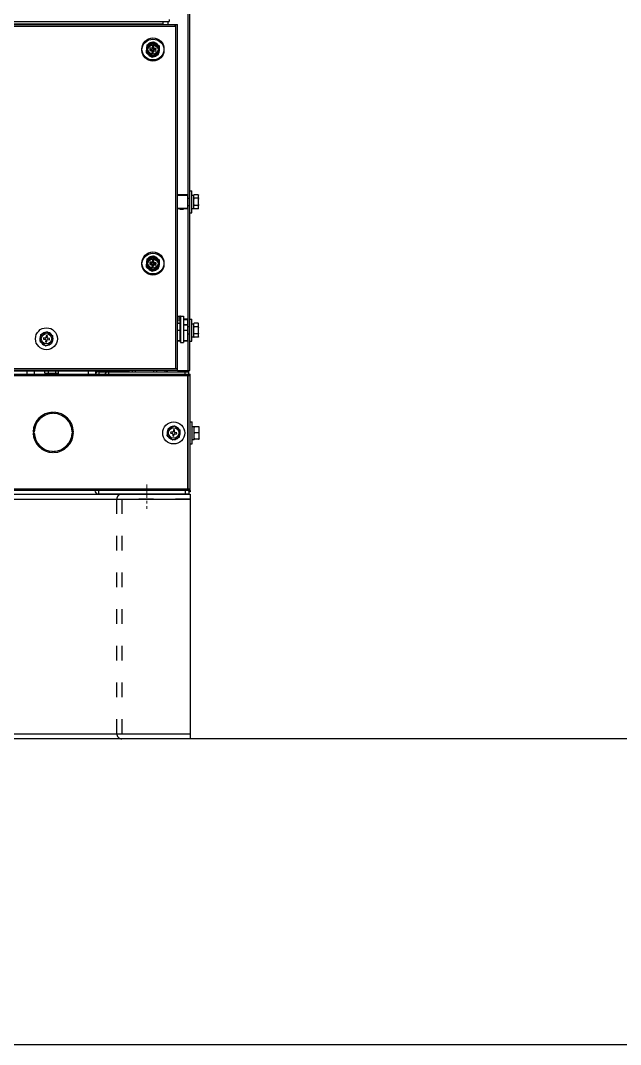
# Model space of a CAD drawing. Extents: x 59521 to 184406, y -1257 to 56672.
# Drawn here: x 91542 to 92033, y 13355 to 14192 of the extents above; entities that cross this region are included whole.
import ezdxf

# ---------------------------------------------------------------- set-up
doc = ezdxf.new("R2010")
doc.units = 0
doc.header["$MEASUREMENT"] = 0
doc.linetypes.add('ACAD_ISO03W100', pattern=[30, 12, -18])
doc.linetypes.add('CENTER', pattern=[50.8, 31.75, -6.35, 6.35, -6.35])
doc.layers.get('0').update_dxf_attribs({"linetype": 'CONTINUOUS'})
for name, color, linetype in [('2401-01144-S-M6-16HWM_0', 7, 'CONTINUOUS'), ('2403-00027_S-M6-0_0', 7, 'CONTINUOUS'), ('4212-73674_0', 7, 'CONTINUOUS'), ('4212-KH003_041_0', 7, 'CONTINUOUS'), ('4212-KH010_041_0', 7, 'CONTINUOUS'), ('4212-L0877_0', 7, 'CONTINUOUS'), ('4215-12269_10_0', 7, 'CONTINUOUS'), ('4215-12269_7_0', 7, 'CONTINUOUS'), ('4215-19365_1_0', 7, 'CONTINUOUS'), ('4215-19366_0', 7, 'CONTINUOUS'), ('4215-19371_3_0', 7, 'CONTINUOUS'), ('4215-19373_0', 7, 'CONTINUOUS'), ('4215-19374_0', 7, 'CONTINUOUS'), ('4215-19391_1_0', 7, 'CONTINUOUS'), ('4215-19404_1_0', 7, 'CONTINUOUS'), ('4215-19407_1_0', 7, 'CONTINUOUS'), ('CORNER_FITTING-2_041_0', 7, 'CONTINUOUS')]:
    doc.layers.add(name, color=color, linetype=linetype)
doc.layers.add('3中心线层', color=1, linetype='CENTER', lineweight=18)
doc.layers.add('THICK', color=7, linetype='CONTINUOUS', lineweight=0)

# ---------------------------------------------------------------- blocks, each defined once
blk = doc.blocks.new('A$C5A9F4CD4')
at = {"layer": '2401-01144-S-M6-16HWM_0', "color": 87, "linetype": 'Continuous'}
for p, q in [((707.05, 367.43), (712.34, 369.74)), ((707.05, 366.43), (712.34, 368.74)), ((712.34, 369.74), (716.99, 366.31)), ((712.34, 368.74), (716.99, 365.31)), ((706.41, 361.69), (707.05, 367.43)), ((706.41, 360.69), (707.05, 366.43)), ((706.41, 361.69), (711.06, 358.26)), ((706.41, 360.69), (711.06, 357.26)), ((709.27, 364.78), (709.16, 363.78)), ((709.16, 363.78), (710.65, 363.61)), ((709.27, 363.78), (709.16, 362.78)), ((709.16, 362.78), (710.65, 362.61)), ((710.76, 364.61), (709.27, 364.78)), ((710.76, 363.61), (709.27, 363.78)), ((711.09, 363.06), (710.92, 361.57)), ((711.09, 362.06), (710.92, 360.57)), ((710.92, 361.57), (711.92, 361.46)), ((710.92, 360.57), (711.92, 360.46)), ((711.06, 358.26), (716.35, 360.57)), ((711.48, 366.54), (711.31, 365.05)), ((711.48, 365.54), (711.31, 364.05)), ((712.48, 366.43), (711.48, 366.54)), ((712.48, 365.43), (711.48, 365.54)), ((711.92, 361.46), (712.09, 362.95)), ((711.92, 360.46), (712.09, 361.95)), ((712.31, 364.94), (712.48, 366.43)), ((712.31, 363.94), (712.48, 365.43)), ((712.64, 363.39), (714.13, 363.22)), ((712.64, 362.39), (714.13, 362.22)), ((714.24, 364.22), (712.75, 364.39)), ((714.24, 363.22), (712.75, 363.39)), ((714.13, 363.22), (714.24, 364.22)), ((714.13, 362.22), (714.24, 363.22)), ((716.35, 360.57), (716.99, 366.31)), ((716.35, 359.57), (716.99, 365.31)), ((711.06, 357.26), (716.35, 359.57)), ((741.9, 248), (743.5, 248)), ((741.9, 230), (741.9, 248)), ((741.9, 248), (743.5, 248)), ((743.5, 230), (743.5, 248)), ((743.5, 230), (743.5, 248)), ((743.5, 244.35), (745.1, 244.35)), ((743.5, 244.35), (745.1, 244.35)), ((745.1, 244.47), (745.37, 244.74)), ((745.1, 244.47), (745.37, 244.74)), ((745.1, 233.53), (745.1, 244.47)), ((745.1, 233.53), (745.1, 244.47)), ((748.8, 244.77), (745.4, 244.77)), ((748.8, 244.77), (745.4, 244.77)), ((748.83, 244.74), (749.1, 244.47)), ((748.83, 244.74), (749.1, 244.47)), ((749.1, 233.53), (749.1, 244.47)), ((749.1, 233.53), (749.1, 244.47)), ((740.2, 242), (741.9, 242)), ((740.2, 236), (741.9, 236)), ((748.8, 241.84), (745.4, 241.84)), ((748.8, 241.84), (745.4, 241.84)), ((748.8, 236.07), (745.4, 236.07)), ((748.8, 236.07), (745.4, 236.07)), ((741.9, 230), (743.5, 230)), ((741.9, 230), (743.5, 230)), ((743.5, 233.65), (745.1, 233.65)), ((743.5, 233.65), (745.1, 233.65)), ((745.1, 233.53), (745.4, 233.23)), ((745.1, 233.53), (745.4, 233.23)), ((748.8, 233.23), (745.4, 233.23)), ((748.8, 233.23), (745.4, 233.23)), ((749.1, 233.53), (748.8, 233.23)), ((749.1, 233.53), (748.8, 233.23)), ((707.05, 192.43), (712.34, 194.74)), ((707.05, 191.43), (712.34, 193.74)), ((712.34, 194.74), (716.99, 191.31)), ((712.34, 193.74), (716.99, 190.31)), ((706.41, 186.69), (707.05, 192.43)), ((706.41, 185.69), (707.05, 191.43)), ((706.41, 186.69), (711.06, 183.26)), ((706.41, 185.69), (711.06, 182.26)), ((709.27, 189.78), (709.16, 188.78)), ((709.16, 188.78), (710.65, 188.61)), ((709.27, 188.78), (709.16, 187.78)), ((709.16, 187.78), (710.65, 187.61)), ((710.76, 189.61), (709.27, 189.78)), ((710.76, 188.61), (709.27, 188.78)), ((711.09, 188.06), (710.92, 186.57)), ((711.09, 187.06), (710.92, 185.57)), ((710.92, 186.57), (711.92, 186.46)), ((710.92, 185.57), (711.92, 185.46)), ((711.06, 183.26), (716.35, 185.57)), ((711.06, 182.26), (716.35, 184.57)), ((711.48, 191.54), (711.31, 190.05)), ((711.48, 190.54), (711.31, 189.05)), ((712.48, 191.43), (711.48, 191.54)), ((712.48, 190.43), (711.48, 190.54)), ((711.92, 186.46), (712.09, 187.95)), ((711.92, 185.46), (712.09, 186.95)), ((712.31, 189.94), (712.48, 191.43)), ((712.31, 188.94), (712.48, 190.43)), ((712.64, 188.39), (714.13, 188.22)), ((712.64, 187.39), (714.13, 187.22)), ((714.24, 189.22), (712.75, 189.39)), ((714.24, 188.22), (712.75, 188.39)), ((714.13, 188.22), (714.24, 189.22)), ((714.13, 187.22), (714.24, 188.22)), ((716.35, 185.57), (716.99, 191.31)), ((716.35, 184.57), (716.99, 190.31)), ((741.9, 143), (743.5, 143)), ((741.9, 125), (741.9, 143)), ((741.9, 143), (743.5, 143)), ((743.5, 125), (743.5, 143)), ((743.5, 125), (743.5, 143)), ((740.2, 137), (741.9, 137)), ((743.5, 139.35), (745.1, 139.35)), ((743.5, 139.35), (745.1, 139.35)), ((745.1, 139.47), (745.37, 139.74)), ((745.1, 139.47), (745.37, 139.74)), ((745.1, 128.53), (745.1, 139.47)), ((745.1, 128.53), (745.1, 139.47)), ((748.8, 139.77), (745.4, 139.77)), ((748.8, 139.77), (745.4, 139.77)), ((748.8, 136.84), (745.4, 136.84)), ((748.8, 136.84), (745.4, 136.84)), ((748.83, 139.74), (749.1, 139.47)), ((748.83, 139.74), (749.1, 139.47)), ((749.1, 128.53), (749.1, 139.47)), ((749.1, 128.53), (749.1, 139.47)), ((619.41, 124.69), (620.05, 130.43)), ((619.41, 124.69), (620.05, 130.43)), ((620.05, 130.43), (625.34, 132.74)), ((620.05, 130.43), (625.34, 132.74)), ((622.27, 127.78), (622.16, 126.78)), ((622.27, 127.78), (622.16, 126.78)), ((622.16, 126.78), (623.65, 126.61)), ((622.16, 126.78), (623.65, 126.61)), ((623.76, 127.61), (622.27, 127.78)), ((623.76, 127.61), (622.27, 127.78)), ((624.09, 126.06), (623.92, 124.57)), ((624.09, 126.06), (623.92, 124.57)), ((624.48, 129.54), (624.31, 128.05)), ((624.48, 129.54), (624.31, 128.05)), ((625.48, 129.43), (624.48, 129.54)), ((625.48, 129.43), (624.48, 129.54)), ((624.92, 124.46), (625.09, 125.95)), ((624.92, 124.46), (625.09, 125.95)), ((625.31, 127.94), (625.48, 129.43)), ((625.31, 127.94), (625.48, 129.43)), ((625.34, 132.74), (629.99, 129.31)), ((625.34, 132.74), (629.99, 129.31)), ((625.64, 126.39), (627.13, 126.22)), ((625.64, 126.39), (627.13, 126.22)), ((627.24, 127.22), (625.75, 127.39)), ((627.24, 127.22), (625.75, 127.39)), ((627.13, 126.22), (627.24, 127.22)), ((627.13, 126.22), (627.24, 127.22)), ((629.35, 123.57), (629.99, 129.31)), ((629.35, 123.57), (629.99, 129.31)), ((740.2, 131), (741.9, 131)), ((743.5, 128.65), (745.1, 128.65)), ((743.5, 128.65), (745.1, 128.65)), ((745.1, 128.53), (745.4, 128.23)), ((745.1, 128.53), (745.4, 128.23)), ((748.8, 131.07), (745.4, 131.07)), ((748.8, 131.07), (745.4, 131.07)), ((748.8, 128.23), (745.4, 128.23)), ((748.8, 128.23), (745.4, 128.23)), ((749.1, 128.53), (748.8, 128.23)), ((749.1, 128.53), (748.8, 128.23)), ((619.41, 124.69), (624.06, 121.26)), ((619.41, 124.69), (624.06, 121.26)), ((623.92, 124.57), (624.92, 124.46)), ((623.92, 124.57), (624.92, 124.46)), ((624.06, 121.26), (629.35, 123.57)), ((624.06, 121.26), (629.35, 123.57)), ((741.9, 125), (743.5, 125)), ((741.9, 125), (743.5, 125)), ((608.7, 100.5), (608.7, 98)), ((614.7, 100.5), (614.7, 98)), ((626, 100.5), (626, 98)), ((632, 100.5), (632, 98)), ((658.7, 100.5), (658.7, 98)), ((664.7, 100.5), (664.7, 98)), ((626, 98), (626, 98.5)), ((632, 98), (632, 98.5)), ((742.2, 59), (743.8, 59)), ((742.2, 59), (743.8, 59)), ((743.8, 41), (743.8, 59)), ((743.8, 41), (743.8, 59)), ((723.41, 47.69), (724.05, 53.43)), ((723.41, 47.69), (724.05, 53.43)), ((724.05, 53.43), (729.34, 55.74)), ((724.05, 53.43), (729.34, 55.74)), ((726.27, 50.78), (726.16, 49.78)), ((726.27, 50.78), (726.16, 49.78)), ((727.76, 50.61), (726.27, 50.78)), ((727.76, 50.61), (726.27, 50.78)), ((728.48, 52.54), (728.31, 51.05)), ((728.48, 52.54), (728.31, 51.05)), ((729.48, 52.43), (728.48, 52.54)), ((729.48, 52.43), (728.48, 52.54)), ((729.31, 50.94), (729.48, 52.43)), ((729.31, 50.94), (729.48, 52.43)), ((729.34, 55.74), (733.99, 52.31)), ((729.34, 55.74), (733.99, 52.31)), ((731.24, 50.22), (729.75, 50.39)), ((731.24, 50.22), (729.75, 50.39)), ((733.35, 46.57), (733.99, 52.31)), ((733.35, 46.57), (733.99, 52.31)), ((743.8, 55.35), (745.4, 55.35)), ((743.8, 55.35), (745.4, 55.35)), ((745.4, 44.65), (745.4, 55.35)), ((745.4, 44.65), (745.4, 55.35)), ((749.1, 55.05), (745.7, 55.05)), ((749.1, 55.05), (745.7, 55.05)), ((749.4, 44.96), (749.4, 55.04)), ((749.4, 44.96), (749.4, 55.04)), ((723.41, 47.69), (728.06, 44.26)), ((723.41, 47.69), (728.06, 44.26)), ((726.16, 49.78), (727.65, 49.61)), ((726.16, 49.78), (727.65, 49.61)), ((728.09, 49.06), (727.92, 47.57)), ((728.09, 49.06), (727.92, 47.57)), ((727.92, 47.57), (728.92, 47.46)), ((727.92, 47.57), (728.92, 47.46)), ((728.06, 44.26), (733.35, 46.57)), ((728.06, 44.26), (733.35, 46.57)), ((728.92, 47.46), (729.09, 48.95)), ((728.92, 47.46), (729.09, 48.95)), ((729.64, 49.39), (731.13, 49.22)), ((729.64, 49.39), (731.13, 49.22)), ((731.13, 49.22), (731.24, 50.22)), ((731.13, 49.22), (731.24, 50.22)), ((743.8, 44.65), (745.4, 44.65)), ((743.8, 44.65), (745.4, 44.65)), ((749.1, 50.1), (745.7, 50.1)), ((749.1, 50.1), (745.7, 50.1)), ((749.1, 45.05), (745.7, 45.05)), ((749.1, 45.05), (745.7, 45.05)), ((749.1, 44.95), (745.7, 44.95)), ((749.1, 44.95), (745.7, 44.95)), ((742.2, 41), (743.8, 41)), ((742.2, 41), (743.8, 41))]:
    blk.add_line(p, q, dxfattribs=at)
for centre, radius in [((711.7, 364), 9), ((711.7, 363), 9), ((711.7, 364), 4.25), ((711.7, 363), 4.25), ((711.7, 189), 9), ((711.7, 188), 9), ((711.7, 189), 4.25), ((711.7, 188), 4.25), ((624.7, 127), 9), ((624.7, 127), 9), ((624.7, 127), 4.25), ((624.7, 127), 4.25), ((728.7, 50), 9), ((728.7, 50), 9), ((728.7, 50), 4.25), ((728.7, 50), 4.25)]:
    blk.add_circle(centre, radius, dxfattribs=at)
for centre, radius, start, end in [((711.7, 364), 5.35, 92.74915, 134.42854), ((711.7, 364), 5.47, 77.5964, 89.58129), ((711.7, 363), 5.47, 77.5964, 89.58129), ((711.7, 364), 5.35, 32.74915, 74.42854), ((711.7, 364), 5.35, 152.74915, 194.42854), ((711.7, 363), 5.35, 152.74915, 194.42854), ((711.7, 364), 5.47, 197.5964, 209.58129), ((711.7, 363), 5.47, 197.5964, 209.58129), ((711.7, 364), 5.47, 137.5964, 149.58129), ((711.7, 363), 5.47, 137.5964, 149.58129), ((711.7, 364), 5.35, 212.74915, 254.42854), ((711.7, 363), 5.35, 212.74915, 254.42854), ((711.7, 363), 5.35, 92.74915, 134.42854), ((710.59, 363.12), 0.5, 353.58884, 83.58884), ((710.59, 362.12), 0.5, 353.58884, 83.58884), ((710.82, 365.11), 0.5, 263.58884, 353.58884), ((710.82, 364.11), 0.5, 263.58884, 353.58884), ((711.7, 364), 5.35, 272.74915, 314.42854), ((712.58, 362.89), 0.5, 83.58884, 173.58884), ((712.58, 361.89), 0.5, 83.58884, 173.58884), ((712.81, 364.88), 0.5, 173.58884, 263.58884), ((712.81, 363.88), 0.5, 173.58884, 263.58884), ((711.7, 363), 5.35, 32.74915, 74.42854), ((711.7, 364), 5.47, 317.5964, 329.58129), ((711.7, 363), 5.47, 317.5964, 329.58129), ((711.7, 364), 5.47, 17.5964, 29.58129), ((711.7, 363), 5.47, 17.5964, 29.58129), ((711.7, 364), 5.35, 332.74915, 14.42854), ((711.7, 363), 5.35, 332.74915, 14.42854), ((711.7, 364), 5.47, 257.5964, 269.58129), ((711.7, 363), 5.47, 257.5964, 269.58129), ((711.7, 363), 5.35, 272.74915, 314.42854), ((747.91, 242.18), 3.61, 140.86358, 141.28971), ((747.91, 242.18), 3.61, 140.86358, 141.28971), ((749.24, 240.99), 5.38, 135.43477, 135.87557), ((749.24, 240.99), 5.38, 135.43477, 135.87557), ((744.96, 240.99), 5.38, 44.12443, 44.56523), ((744.96, 240.99), 5.38, 44.12443, 44.56523), ((746.29, 242.18), 3.61, 38.71029, 39.13642), ((746.29, 242.18), 3.61, 38.71029, 39.13642), ((711.7, 189), 5.47, 137.5964, 149.58129), ((711.7, 189), 5.35, 92.74915, 134.42854), ((711.7, 188), 5.35, 92.74915, 134.42854), ((711.7, 189), 5.47, 77.5964, 89.58129), ((711.7, 188), 5.47, 77.5964, 89.58129), ((711.7, 189), 5.35, 32.74915, 74.42854), ((711.7, 188), 5.35, 32.74915, 74.42854), ((711.7, 189), 5.35, 152.74915, 194.42854), ((711.7, 188), 5.35, 152.74915, 194.42854), ((711.7, 189), 5.47, 197.5964, 209.58129), ((711.7, 188), 5.47, 197.5964, 209.58129), ((711.7, 188), 5.47, 137.5964, 149.58129), ((711.7, 189), 5.35, 212.74915, 254.42854), ((711.7, 188), 5.35, 212.74915, 254.42854), ((710.59, 188.12), 0.5, 353.58884, 83.58884), ((710.59, 187.12), 0.5, 353.58884, 83.58884), ((710.82, 190.11), 0.5, 263.58884, 353.58884), ((710.82, 189.11), 0.5, 263.58884, 353.58884), ((711.7, 189), 5.35, 272.74915, 314.42854), ((712.58, 187.89), 0.5, 83.58884, 173.58884), ((712.58, 186.89), 0.5, 83.58884, 173.58884), ((712.81, 189.88), 0.5, 173.58884, 263.58884), ((712.81, 188.88), 0.5, 173.58884, 263.58884), ((711.7, 189), 5.47, 317.5964, 329.58129), ((711.7, 188), 5.47, 317.5964, 329.58129), ((711.7, 189), 5.47, 17.5964, 29.58129), ((711.7, 188), 5.47, 17.5964, 29.58129), ((711.7, 189), 5.35, 332.74915, 14.42854), ((711.7, 188), 5.35, 332.74915, 14.42854), ((711.7, 189), 5.47, 257.5964, 269.58129), ((711.7, 188), 5.47, 257.5964, 269.58129), ((711.7, 188), 5.35, 272.74915, 314.42854), ((747.91, 137.18), 3.61, 140.86358, 141.28971), ((747.91, 137.18), 3.61, 140.86358, 141.28971), ((749.24, 135.99), 5.38, 135.43477, 135.87557), ((749.24, 135.99), 5.38, 135.43477, 135.87557), ((744.96, 135.99), 5.38, 44.12443, 44.56523), ((744.96, 135.99), 5.38, 44.12443, 44.56523), ((746.29, 137.18), 3.61, 38.71029, 39.13642), ((746.29, 137.18), 3.61, 38.71029, 39.13642), ((624.7, 127), 5.35, 152.74915, 194.42854), ((624.7, 127), 5.35, 152.74915, 194.42854), ((624.7, 127), 5.47, 137.5964, 149.58129), ((624.7, 127), 5.47, 137.5964, 149.58129), ((624.7, 127), 5.35, 92.74915, 134.42854), ((624.7, 127), 5.35, 92.74915, 134.42854), ((623.59, 126.12), 0.5, 353.58884, 83.58884), ((623.59, 126.12), 0.5, 353.58884, 83.58884), ((623.82, 128.11), 0.5, 263.58884, 353.58884), ((623.82, 128.11), 0.5, 263.58884, 353.58884), ((624.7, 127), 5.47, 77.5964, 89.58129), ((624.7, 127), 5.47, 77.5964, 89.58129), ((625.58, 125.89), 0.5, 83.58884, 173.58884), ((625.58, 125.89), 0.5, 83.58884, 173.58884), ((625.81, 127.88), 0.5, 173.58884, 263.58884), ((625.81, 127.88), 0.5, 173.58884, 263.58884), ((624.7, 127), 5.35, 32.74915, 74.42854), ((624.7, 127), 5.35, 32.74915, 74.42854), ((624.7, 127), 5.47, 17.5964, 29.58129), ((624.7, 127), 5.47, 17.5964, 29.58129), ((624.7, 127), 5.35, 332.74915, 14.42854), ((624.7, 127), 5.35, 332.74915, 14.42854), ((624.7, 127), 5.47, 197.5964, 209.58129), ((624.7, 127), 5.47, 197.5964, 209.58129), ((624.7, 127), 5.35, 212.74915, 254.42854), ((624.7, 127), 5.35, 212.74915, 254.42854), ((624.7, 127), 5.47, 257.5964, 269.58129), ((624.7, 127), 5.47, 257.5964, 269.58129), ((624.7, 127), 5.35, 272.74915, 314.42854), ((624.7, 127), 5.35, 272.74915, 314.42854), ((624.7, 127), 5.47, 317.5964, 329.58129), ((624.7, 127), 5.47, 317.5964, 329.58129), ((728.7, 50), 5.35, 152.74915, 194.42854), ((728.7, 50), 5.35, 152.74915, 194.42854), ((728.7, 50), 5.47, 137.5964, 149.58129), ((728.7, 50), 5.47, 137.5964, 149.58129), ((728.7, 50), 5.35, 92.74915, 134.42854), ((728.7, 50), 5.35, 92.74915, 134.42854), ((727.82, 51.11), 0.5, 263.58884, 353.58884), ((727.82, 51.11), 0.5, 263.58884, 353.58884), ((728.7, 50), 5.47, 77.5964, 89.58129), ((728.7, 50), 5.47, 77.5964, 89.58129), ((729.81, 50.88), 0.5, 173.58884, 263.58884), ((729.81, 50.88), 0.5, 173.58884, 263.58884), ((728.7, 50), 5.35, 32.74915, 74.42854), ((728.7, 50), 5.35, 32.74915, 74.42854), ((728.7, 50), 5.47, 17.5964, 29.58129), ((728.7, 50), 5.47, 17.5964, 29.58129), ((728.7, 50), 5.35, 332.74915, 14.42854), ((728.7, 50), 5.35, 332.74915, 14.42854), ((746.99, 18.11), 36.96, 92.00513, 92.4705), ((746.99, 18.11), 36.96, 92.00513, 92.4705), ((747.81, 18.11), 36.96, 87.5295, 87.99487), ((747.81, 18.11), 36.96, 87.5295, 87.99487), ((728.7, 50), 5.47, 197.5964, 209.58129), ((728.7, 50), 5.47, 197.5964, 209.58129), ((728.7, 50), 5.35, 212.74915, 254.42854), ((728.7, 50), 5.35, 212.74915, 254.42854), ((728.7, 50), 5.47, 257.5964, 269.58129), ((728.7, 50), 5.47, 257.5964, 269.58129), ((727.59, 49.12), 0.5, 353.58884, 83.58884), ((727.59, 49.12), 0.5, 353.58884, 83.58884), ((728.7, 50), 5.35, 272.74915, 314.42854), ((728.7, 50), 5.35, 272.74915, 314.42854), ((729.58, 48.89), 0.5, 83.58884, 173.58884), ((729.58, 48.89), 0.5, 83.58884, 173.58884), ((728.7, 50), 5.47, 317.5964, 329.58129), ((728.7, 50), 5.47, 317.5964, 329.58129), ((746.99, 8.11), 36.96, 92.00513, 92.4705), ((746.99, 8.11), 36.96, 92.00513, 92.4705), ((746.99, 81.89), 36.96, 267.5295, 267.99487), ((746.99, 81.89), 36.96, 267.5295, 267.99487), ((747.81, 8.11), 36.96, 87.5295, 87.99487), ((747.81, 8.11), 36.96, 87.5295, 87.99487), ((747.81, 81.89), 36.96, 272.00513, 272.4705), ((747.81, 81.89), 36.96, 272.00513, 272.4705)]:
    blk.add_arc(centre, radius, start, end, dxfattribs=at)
for points in [[(745.37, 244.74), (745.28, 244.65), (745.2, 244.56), (745.12, 244.46)], [(745.37, 244.74), (745.28, 244.65), (745.2, 244.56), (745.12, 244.46)], [(748.83, 244.74), (748.92, 244.65), (749, 244.56), (749.08, 244.46)], [(748.83, 244.74), (748.92, 244.65), (749, 244.56), (749.08, 244.46)], [(745.1, 242.18), (745.19, 242.06), (745.29, 241.95), (745.4, 241.84)], [(745.1, 242.18), (745.19, 242.06), (745.29, 241.95), (745.4, 241.84)], [(745.4, 241.84), (745.29, 241.63), (745.19, 241.41), (745.1, 241.18)], [(745.4, 241.84), (745.29, 241.63), (745.19, 241.41), (745.1, 241.18)], [(745.1, 236.73), (745.19, 236.5), (745.29, 236.29), (745.4, 236.07)], [(745.1, 236.73), (745.19, 236.5), (745.29, 236.29), (745.4, 236.07)], [(745.4, 236.07), (745.29, 235.97), (745.19, 235.86), (745.1, 235.74)], [(745.4, 236.07), (745.29, 235.97), (745.19, 235.86), (745.1, 235.74)], [(749.1, 242.18), (749.01, 242.06), (748.91, 241.95), (748.8, 241.84)], [(749.1, 242.18), (749.01, 242.06), (748.91, 241.95), (748.8, 241.84)], [(748.8, 241.84), (748.91, 241.63), (749.01, 241.41), (749.1, 241.18)], [(748.8, 241.84), (748.91, 241.63), (749.01, 241.41), (749.1, 241.18)], [(749.1, 236.73), (749.01, 236.5), (748.91, 236.29), (748.8, 236.07)], [(749.1, 236.73), (749.01, 236.5), (748.91, 236.29), (748.8, 236.07)], [(748.8, 236.07), (748.9, 235.97), (749.01, 235.86), (749.1, 235.74)], [(748.8, 236.07), (748.9, 235.97), (749.01, 235.86), (749.1, 235.74)], [(745.1, 233.55), (745.19, 233.45), (745.28, 233.35), (745.37, 233.26)], [(745.1, 233.55), (745.19, 233.45), (745.28, 233.35), (745.37, 233.26)], [(749.1, 233.55), (749.01, 233.45), (748.92, 233.35), (748.83, 233.26)], [(749.1, 233.55), (749.01, 233.45), (748.92, 233.35), (748.83, 233.26)], [(745.1, 137.18), (745.19, 137.06), (745.29, 136.95), (745.4, 136.84)], [(745.1, 137.18), (745.19, 137.06), (745.29, 136.95), (745.4, 136.84)], [(745.4, 136.84), (745.29, 136.63), (745.19, 136.41), (745.1, 136.18)], [(745.4, 136.84), (745.29, 136.63), (745.19, 136.41), (745.1, 136.18)], [(745.37, 139.74), (745.28, 139.65), (745.2, 139.56), (745.12, 139.46)], [(745.37, 139.74), (745.28, 139.65), (745.2, 139.56), (745.12, 139.46)], [(749.1, 137.18), (749.01, 137.06), (748.91, 136.95), (748.8, 136.84)], [(749.1, 137.18), (749.01, 137.06), (748.91, 136.95), (748.8, 136.84)], [(748.8, 136.84), (748.91, 136.63), (749.01, 136.41), (749.1, 136.18)], [(748.8, 136.84), (748.91, 136.63), (749.01, 136.41), (749.1, 136.18)], [(748.83, 139.74), (748.92, 139.65), (749, 139.56), (749.08, 139.46)], [(748.83, 139.74), (748.92, 139.65), (749, 139.56), (749.08, 139.46)], [(745.1, 131.73), (745.19, 131.5), (745.29, 131.29), (745.4, 131.07)], [(745.1, 131.73), (745.19, 131.5), (745.29, 131.29), (745.4, 131.07)], [(745.4, 131.07), (745.29, 130.97), (745.19, 130.86), (745.1, 130.74)], [(745.4, 131.07), (745.29, 130.97), (745.19, 130.86), (745.1, 130.74)], [(745.1, 128.55), (745.19, 128.45), (745.28, 128.35), (745.37, 128.26)], [(745.1, 128.55), (745.19, 128.45), (745.28, 128.35), (745.37, 128.26)], [(749.1, 131.73), (749.01, 131.5), (748.91, 131.29), (748.8, 131.07)], [(749.1, 131.73), (749.01, 131.5), (748.91, 131.29), (748.8, 131.07)], [(748.8, 131.07), (748.9, 130.97), (749.01, 130.86), (749.1, 130.74)], [(748.8, 131.07), (748.9, 130.97), (749.01, 130.86), (749.1, 130.74)], [(749.1, 128.55), (749.01, 128.45), (748.92, 128.35), (748.83, 128.26)], [(749.1, 128.55), (749.01, 128.45), (748.92, 128.35), (748.83, 128.26)], [(745.7, 55.05), (745.59, 54.87), (745.49, 54.68), (745.4, 54.49)], [(745.7, 55.05), (745.59, 54.87), (745.49, 54.68), (745.4, 54.49)], [(745.4, 50.67), (745.49, 50.48), (745.59, 50.29), (745.7, 50.1)], [(745.4, 50.67), (745.49, 50.48), (745.59, 50.29), (745.7, 50.1)], [(749.1, 55.05), (749.21, 54.87), (749.31, 54.68), (749.4, 54.49)], [(749.1, 55.05), (749.21, 54.87), (749.31, 54.68), (749.4, 54.49)], [(749.4, 50.67), (749.31, 50.48), (749.21, 50.29), (749.1, 50.1)], [(749.4, 50.67), (749.31, 50.48), (749.21, 50.29), (749.1, 50.1)], [(745.7, 50.1), (745.59, 49.91), (745.49, 49.72), (745.4, 49.53)], [(745.7, 50.1), (745.59, 49.91), (745.49, 49.72), (745.4, 49.53)], [(745.4, 45.63), (745.49, 45.43), (745.59, 45.24), (745.7, 45.05)], [(745.4, 45.63), (745.49, 45.43), (745.59, 45.24), (745.7, 45.05)], [(749.1, 50.1), (749.21, 49.91), (749.31, 49.72), (749.4, 49.53)], [(749.1, 50.1), (749.21, 49.91), (749.31, 49.72), (749.4, 49.53)], [(749.4, 45.63), (749.31, 45.43), (749.21, 45.24), (749.1, 45.05)], [(749.4, 45.63), (749.31, 45.43), (749.21, 45.24), (749.1, 45.05)]]:
    blk.add_open_spline(points, degree=3, dxfattribs=at)
at = {"layer": '2403-00027_S-M6-0_0', "color": 87, "linetype": 'Continuous'}
for p, q in [((623.47, 98.8), (623.47, 100.5)), ((634.52, 98.8), (634.52, 100.5)), ((623.47, 98.8), (634.52, 98.8)), ((623.47, 98.8), (623.77, 98.5)), ((623.77, 98.5), (634.22, 98.5)), ((634.52, 98.8), (634.22, 98.5))]:
    blk.add_line(p, q, dxfattribs=at)
at = {"layer": '4212-73674_0', "color": 87, "linetype": 'Continuous'}
for p, q in [((739.9, 244.7), (731.7, 244.7)), ((731.7, 244.4), (740.2, 244.4)), ((739.9, 244.7), (739.9, 233.3)), ((740.2, 244.4), (740.2, 233.6)), ((740.2, 233.6), (731.7, 233.6)), ((739.9, 233.3), (731.7, 233.3)), ((739.9, 143), (736.7, 143)), ((736.7, 142.7), (740.2, 142.7)), ((739.9, 143), (739.9, 138.29)), ((740.2, 142.7), (740.2, 137.99)), ((731.7, 139.7), (733.7, 139.7)), ((731.7, 134), (733.7, 134)), ((739.9, 138.29), (736.7, 138.29)), ((739.9, 138.21), (736.7, 138.21)), ((736.7, 134), (740.2, 134)), ((739.9, 138.29), (739.9, 125)), ((740.2, 137.99), (740.2, 125.3)), ((733.72, 125.3), (731.7, 125.3)), ((733.79, 125), (731.7, 125)), ((740.2, 125.3), (736.7, 125.3)), ((739.9, 125), (736.7, 125))]:
    blk.add_line(p, q, dxfattribs=at)
for centre, start, end in [((739.9, 244.4), 0, 90), ((739.9, 233.6), 270, 0), ((739.9, 142.7), 0, 90), ((739.9, 137.99), 0, 90), ((739.9, 125.3), 270, 0)]:
    blk.add_arc(centre, 0.3, start, end, dxfattribs=at)
blk.add_open_spline([(739.9, 138.21), (739.97, 138.21), (740.11, 138.18), (740.2, 138.05), (740.2, 137.99)], degree=3, knots=[0, 0, 0, 0, 0.55237, 1, 1, 1, 1], dxfattribs=at)
at = {"layer": '4212-KH003_041_0', "color": 87, "linetype": 'Continuous'}
for p, q in [((731.7, 144), (733.7, 144)), ((731.7, 142.5), (734.2, 142.5)), ((733.7, 145.5), (733.7, 125.5)), ((734.2, 125.5), (733.7, 125.5))]:
    blk.add_line(p, q, dxfattribs=at)
for centre, radius, start, end in [((733.7, 142.5), 3, 80.58022, 90), ((733.7, 142.5), 1.5, 70.47973, 90), ((735.2, 125.5), 1.5, 180, 227.97058)]:
    blk.add_arc(centre, radius, start, end, dxfattribs=at)
at = {"layer": '4212-KH010_041_0', "color": 87, "linetype": 'Continuous'}
for p, q in [((733.7, 245), (736.7, 245)), ((735.2, 244.7), (735.2, 245)), ((733.7, 233), (736.7, 233)), ((735.2, 233), (735.2, 233.3)), ((731.7, 145.5), (734.2, 145.5)), ((735.08, 145.5), (735.32, 145.5))]:
    blk.add_line(p, q, dxfattribs=at)
at = {"layer": '4212-L0877_0', "color": 87, "linetype": 'Continuous'}
for p, q in [((732.2, 140), (732.2, 142.5)), ((732.2, 140), (731.7, 140)), ((721.7, 100), (721.7, 101)), ((721.7, 100), (721.7, 101))]:
    blk.add_line(p, q, dxfattribs=at)
for end in [318.13568, 317.70583]:
    blk.add_arc((721.7, 103), 3, 270, end, dxfattribs=at)
at = {"layer": '4215-12269_10_0', "color": 87, "linetype": 'Continuous'}
for q in [(57.6, 100.5), (57.6, 100.5), (692.2, 101), (692.2, 101)]:
    blk.add_line((692.2, 100.5), q, dxfattribs=at)
at = {"layer": '4215-12269_7_0', "color": 87, "linetype": 'Continuous'}
for p, q in [((734.2, 145.5), (736.7, 145.5)), ((734.2, 145.5), (734.2, 124)), ((736.7, 145.5), (736.7, 124)), ((734.2, 124), (736.7, 124))]:
    blk.add_line(p, q, dxfattribs=at)
at = {"layer": '4215-19365_1_0', "color": 87, "linetype": 'Continuous'}
for p, q in [((720, 384), (720, 386.5)), ((720, 384), (720, 386.5)), ((17.7, 384), (731.7, 384)), ((17.7, 384), (731.7, 384)), ((19.4, 382.6), (730, 382.6)), ((19.4, 382.6), (730, 382.6)), ((720, 384.2), (29.4, 384.2)), ((720, 384.2), (29.4, 384.2)), ((730, 382.6), (730, 384)), ((730, 382.6), (730, 384)), ((730.3, 384), (730.3, 102.4)), ((731.7, 101), (731.7, 384)), ((731.7, 102.4), (17.7, 102.4)), ((731.7, 101), (17.7, 101)), ((731.7, 101), (17.7, 101)), ((730.3, 102.4), (19.1, 102.4)), ((731.7, 102.4), (730.3, 102.4))]:
    blk.add_line(p, q, dxfattribs=at)
at = {"layer": '4215-19366_0', "color": 87, "linetype": 'Continuous'}
for p, q in [((741.2, 2.41), (741.2, 3)), ((742.2, 2), (741.2, 2)), ((742.2, 3), (742.2, 2))]:
    blk.add_line(p, q, dxfattribs=at)
at = {"layer": '4215-19371_3_0', "color": 87, "linetype": 'Continuous'}
for p, q in [((740.5, 101), (740.5, 1096.5)), ((741.9, 101), (741.9, 1096.5)), ((723.9, 386.5), (723.9, 384)), ((731.7, 101), (741.9, 101))]:
    blk.add_line(p, q, dxfattribs=at)
at = {"layer": '4215-19373_0', "color": 87, "linetype": 'Continuous'}
for p, q in [((7.2, 98), (742.2, 98)), ((7.2, 98), (742.2, 98)), ((7.2, 97), (742.2, 97)), ((9.2, 97), (740.2, 97)), ((740.2, 3), (740.2, 98)), ((740.2, 97), (740.2, 98)), ((742.2, 97), (740.2, 97)), ((740.2, 97), (740.2, 4)), ((742.2, 2), (742.2, 98)), ((742.2, 3), (742.2, 98)), ((629.7, 65.99), (629.7, 66.99)), ((630.7, 66.99), (630.7, 65.99)), ((613.71, 51), (614.71, 51)), ((645.69, 51), (646.69, 51)), ((614.71, 50), (613.71, 50)), ((646.69, 50), (645.69, 50)), ((629.7, 34.01), (629.7, 35.01)), ((630.7, 35.01), (630.7, 34.01)), ((742.2, 3), (7.2, 3)), ((740.2, 4), (9.2, 4)), ((742.2, 4), (740.2, 4)), ((740.2, 4), (740.2, 3))]:
    blk.add_line(p, q, dxfattribs=at)
for radius, start, end in [(16.5, 91.7365, 178.2635), (16.5, 1.7365, 88.2635), (15.5, 91.84857, 178.15143), (15.5, 1.84857, 88.15143), (16.5, 181.7365, 268.2635), (15.5, 181.84857, 268.15143), (16.5, 271.7365, 358.2635), (15.5, 271.84857, 358.15143)]:
    blk.add_arc((630.2, 50.5), radius, start, end, dxfattribs=at)
at = {"layer": '4215-19374_0', "color": 87, "linetype": 'Continuous'}
for p, q in [((630.78, 65.99), (630.78, 66.99)), ((618.83, 61), (617.48, 61)), ((618.69, 60.85), (619.16, 62.73)), ((619.46, 63), (621.07, 63)), ((628.03, 66.85), (626.78, 65.6)), ((632.88, 66.76), (631.99, 65.88)), ((638.11, 64.95), (638.11, 63.81)), ((639.33, 63), (640.94, 63)), ((642.91, 61), (641.57, 61)), ((614.37, 51), (613.79, 51.97)), ((615.69, 58.3), (616.42, 57.57)), ((644.26, 56.98), (645.02, 57.74)), ((645.83, 55.72), (645.03, 54.92)), ((613.8, 48.85), (614.38, 50)), ((617.06, 42.29), (616.51, 41.32)), ((644.67, 42.62), (643.94, 43.35)), ((644.8, 45.32), (645.57, 44.54)), ((618.38, 39), (619.84, 39)), ((620.52, 37.17), (620.52, 38.4)), ((621.39, 37), (620.75, 37)), ((627.17, 35.32), (626.86, 34.37)), ((630.78, 34.01), (630.78, 35.01)), ((631.16, 34.95), (632, 34.12)), ((639.65, 37), (637.77, 37)), ((638.11, 37.19), (638.11, 36.05)), ((640.56, 39), (642.02, 39))]:
    blk.add_line(p, q, dxfattribs=at)
for centre, radius, start, end in [((621.39, 64.2), 1.2, 348.36035, 39.76619), ((628.9, 67.31), 1.2, 204.22392, 311.98853), ((614.7, 53.96), 1.8, 240.78327, 273.48774), ((614.7, 46.04), 1.8, 81.85223, 114.19478), ((621.39, 35.8), 1.2, 3.69978, 90), ((632.01, 35.8), 1.2, 219.41995, 225)]:
    blk.add_arc(centre, radius, start, end, dxfattribs=at)
at = {"layer": '4215-19391_1_0', "color": 87, "linetype": 'Continuous'}
for p in [(24.4, 386.5), (24.4, 386.5), (725, 388), (725, 388)]:
    blk.add_line(p, (725, 386.5), dxfattribs=at)
at = {"layer": '4215-19404_1_0', "color": 87, "linetype": 'Continuous'}
for p, q in [((675.4, 100), (741.2, 100)), ((675.4, 100), (675.4, 98)), ((675.4, 100), (741.2, 100)), ((675.4, 100), (675.4, 98)), ((738.2, 98), (738.2, 100)), ((738.2, 98), (738.2, 100)), ((741.2, 98), (741.2, 100)), ((741.2, 98), (741.2, 100)), ((741.2, 0), (675.4, 0)), ((741.2, 0), (675.4, 0)), ((738.2, 3), (738.2, 0)), ((738.2, 2), (738.2, 0)), ((741.2, 2.41), (741.2, 0)), ((741.2, 2), (741.2, 0))]:
    blk.add_line(p, q, dxfattribs=at)
blk.add_arc((675.4, 96.8), 3.2, 90, 157.85796, dxfattribs=at)
blk.add_arc((675.4, 96.8), 3.2, 90, 157.85796, dxfattribs=at)
at = {"layer": '4215-19407_1_0', "color": 87, "linetype": 'Continuous'}
for p, q in [((667.4, 100), (675.4, 100)), ((667.4, 100), (667.4, 98)), ((667.4, 100), (675.4, 100)), ((667.4, 100), (667.4, 98)), ((667.4, 0), (667.4, 3)), ((667.4, 0), (667.4, 2)), ((675.4, 0), (667.4, 0)), ((675.4, 0), (667.4, 0))]:
    blk.add_line(p, q, dxfattribs=at)
for centre, start, end in [((667.4, 96.8), 90, 157.85796), ((667.4, 96.8), 90, 148.1118), ((667.4, 3.2), 183.6483, 270), ((667.4, 3.2), 202.14204, 270)]:
    blk.add_arc(centre, 3.2, start, end, dxfattribs=at)
at = {"layer": 'CORNER_FITTING-2_041_0', "color": 87, "linetype": 'Continuous'}
for p, q in [((694.7, 101), (694.7, 100)), ((694.7, 101), (694.7, 100)), ((697.2, 101), (697.2, 100)), ((697.2, 101), (697.2, 100)), ((712.2, 101), (712.2, 100)), ((712.2, 101), (712.2, 100)), ((714.7, 101), (714.7, 100)), ((714.7, 101), (714.7, 100))]:
    blk.add_line(p, q, dxfattribs=at)
blk = doc.blocks.new('kjkhklhgk')
at = {"color": 87}
for p, q in [((49096.5, -18865.1), (52096.5, -18865.1)), ((49096.5, -19057.1), (52096.5, -19057.1))]:
    blk.add_line(p, q, dxfattribs=at)
blk.add_lwpolyline([(52096.5, -19061.1), (49096.5, -19061.1), (49096.5, -18861.1), (52096.5, -18861.1)], close=True, dxfattribs=at)
at = {"color": 87, "linetype": 'ACAD_ISO03W100'}
blk.add_lwpolyline([(52040.5, -18861.1), (52096.5, -18861.1), (52096.5, -18865.1), (52040.5, -18865.1), (52040.5, -19057.1), (52096.5, -19057.1), (52096.5, -19061.1), (52040.5, -19061.1, -0.414214), (52036.5, -19057.1), (52036.5, -18865.1, -0.414214)], format="xyb", close=True, dxfattribs=at)
at = {"layer": '3中心线层', "color": 87, "ltscale": 0.35}
blk.add_line((52061, -18853.15), (52061, -18873.15), dxfattribs=at)

msp = doc.modelspace()

# ---------------------------------------------------------------- linework, layer by layer
at = {"layer": 'THICK', "lineweight": -3}
msp.add_lwpolyline([(82601.983, 13604.528), (82601.983, 13459.528), (82625.983, 13459.528), (82625.983, 13354.528), (94461.983, 13354.528), (94461.983, 13459.528), (94485.983, 13459.528), (94485.983, 13604.528)], close=True, dxfattribs=at)

# ---------------------------------------------------------------- block references
at = {"color": 3}
msp.add_blockref('A$C5A9F4CD4', (90938.783, 13804.528), dxfattribs=at)
at = {"color": 0}
msp.add_blockref('kjkhklhgk', (39584.484, 32665.623), dxfattribs=at)

doc.saveas('drawing.dxf')
